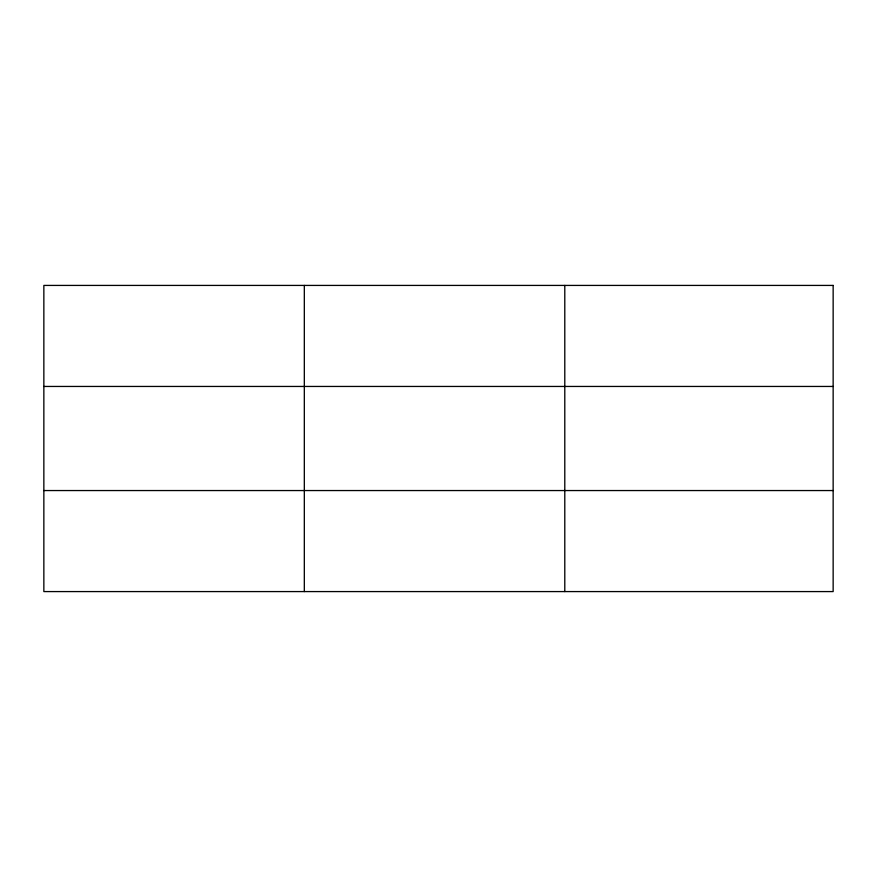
<?xml version="1.0" encoding="UTF-8"?>
<svg xmlns="http://www.w3.org/2000/svg" width="877" height="877" viewBox="0 0 877 877"><rect width="100%" height="100%" fill="white"/><g stroke="black" fill="none" stroke-linecap="round" stroke-linejoin="round"><path stroke-width="1.32" d="M304.319 591.58L304.319 285.42M564.788 591.58L564.788 285.42M43.85 386.45L833.15 386.45M43.85 490.55L833.15 490.55M833.15 285.42L833.15 591.58L43.85 591.58L43.85 285.42L833.15 285.42"/></g></svg>
